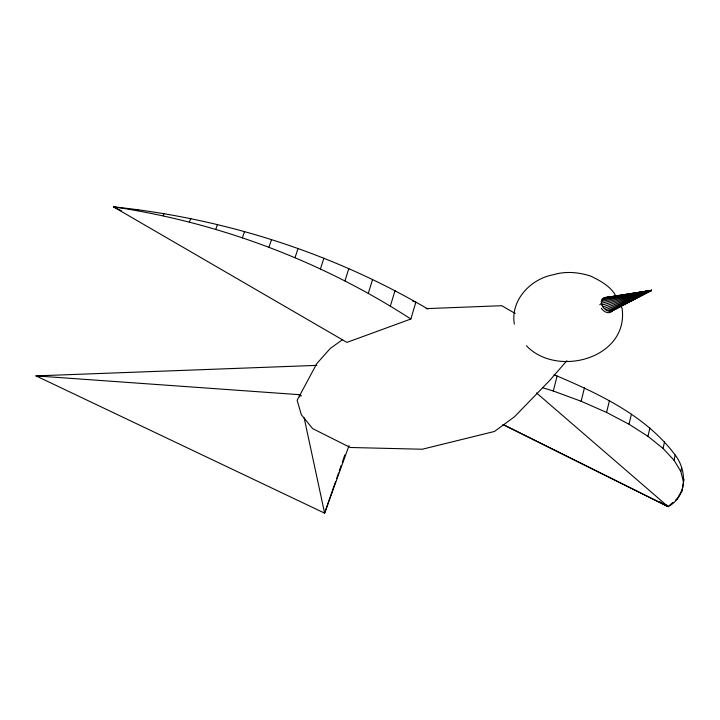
<?xml version="1.0" encoding="UTF-8"?>
<svg xmlns="http://www.w3.org/2000/svg" width="720" height="720" viewBox="0 0 720 720"><rect width="100%" height="100%" fill="white"/><g stroke="black" fill="none" stroke-linecap="round" stroke-linejoin="round"><path stroke-width="1.08" d="M502.947 424.593L668.097 506.619C687.294 496.521 687.294 470.646 675.171 455.031C646.209 416.16 600.597 394.605 557.127 376.02L554.022 374.895M682.038 491.265L684 479.277M683.433 481.833L680.805 471.42L681.642 467.631M676.836 499.563L682.371 489.762M680.805 471.42L674.019 460.206L675.171 455.031M674.019 460.206L663.039 448.434L664.56 441.729M663.039 448.434L647.964 436.347L649.89 428.031M601.335 301.572L602.478 298.809L605.097 297.54L651.465 290.394L612.333 310.842C606.852 312.732 601.155 306.963 601.335 301.572L651.465 290.394L612.333 310.842M647.964 436.347L629.028 424.242L631.386 414.252M629.028 424.242L606.573 412.443L609.417 400.752M606.573 412.443L581.121 401.256L584.451 387.891M581.121 401.256L553.275 390.996L557.127 376.02M410.859 319.014L415.872 302.139C323.163 249.921 219.186 217.836 113.445 206.847L346.923 342.396L410.859 319.014C321.309 261.018 218.97 222.498 113.445 206.847L121.464 210.879M390.375 305.973L395.028 290.601M368.343 293.193L372.627 279.36M344.961 280.818L348.84 268.542M320.418 268.983L323.892 258.255M294.975 257.805L298.017 248.616M268.866 247.41L271.467 239.724M242.37 237.915L244.512 231.696M335.628 481.437L324.621 513.153L36 375.885L316.854 365.373M336.726 478.269L338.562 472.986M339.3 470.871L341.127 465.588M342.234 462.411L344.799 455.013M215.739 229.41L217.44 224.604M349.029 445.608L324.621 513.153L304.119 417.708M163.224 215.73L164.043 213.507M137.871 210.663L138.267 209.61M189.27 221.994L190.872 218.601M566.883 360.702L549.855 380.304L514.575 416.691L494.46 431.469L422.271 449.235L350.235 447.489L312.624 428.598L301.338 414.72L297.135 400.257L316.773 363.627L330.21 348.516L342.594 339.606M599.814 304.722L601.425 303.3L651.465 290.394L610.875 311.265M503.217 424.512L668.097 506.619L672.939 502.416M675.36 500.319L676.98 498.915M609.219 311.22L651.465 290.394L603.639 297.954M607.482 310.716L651.465 290.394L619.83 295.488M645.489 293.121L651.465 290.394L602.478 298.809M605.781 309.771L651.465 290.394L634.932 293.364M648.387 291.654L651.465 290.394L601.686 300.042M604.224 308.457L651.465 290.394L643.86 291.987M648.342 291.501L651.465 290.394L648.243 291.204M602.919 306.864L651.465 290.394L601.965 305.109M648.288 291.42L651.465 290.394L648.261 291.357M630.522 294.156L632.727 293.76M617.652 295.839L605.097 297.54M426.132 308.637L501.786 305.703L515.214 313.488M36 375.885L299.169 394.668L301.041 395.856L299.169 394.668L299.646 396.864M542.745 387.765L553.275 390.996M113.445 206.847L116.658 207.855M412.65 301.131L415.872 302.139L427.95 308.961M659.349 501.525L668.097 506.619L666.513 505.026M526.437 345.762C556.956 378.054 628.857 358.353 622.107 308.457L620.667 305.541M536.508 392.949L668.097 506.619M615.807 295.884C610.74 286.326 600.138 280.638 590.661 276.093C578.682 272.196 565.533 270.999 553.356 274.734C530.676 278.883 510.336 300.069 514.323 324.108M612.639 310.14A7.839 5.508 48 0 1 607.599 312.624A7.839 5.508 48 0 1 601.308 308.277"/></g></svg>
